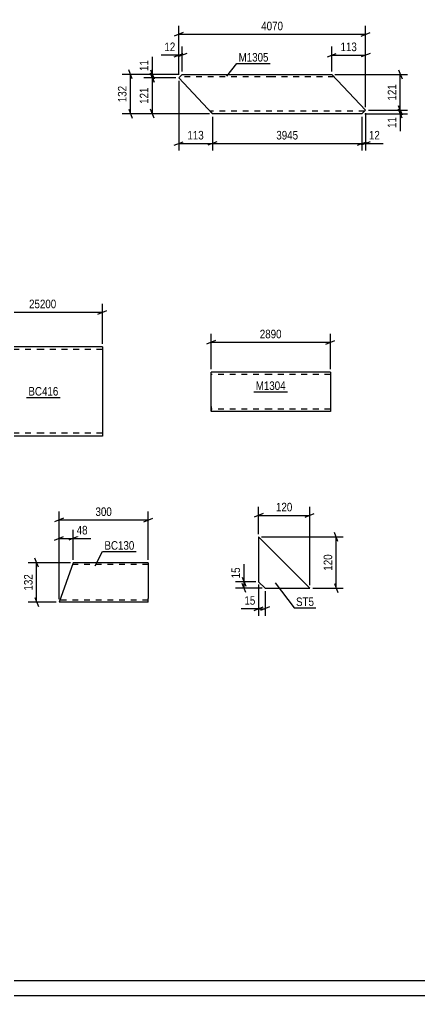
# Model space of a CAD drawing. Header units: millimetres. Extents: x 0 to 1189, y 0 to 841.
# Drawn here: x 619.8 to 754.2, y 0 to 327.6 of the extents above; entities that cross this region are included whole.
import ezdxf

# ---------------------------------------------------------------- set-up
doc = ezdxf.new("R2010")
doc.units = ezdxf.units.MM
doc.linetypes.add('DXK_LINE_DOT2', pattern=[3.9198, 1.9599, -1.9599])
doc.styles.add('Arial Narrow', font='ARIALN.TTF', dxfattribs={"height": 0.2})

# ---------------------------------------------------------------- blocks, each defined once
blk = doc.blocks.new('Unknown-761551702-1163')
at = {"color": 5, "linetype": 'Continuous'}
for p, q in [((5, 5), (1184, 5)), ((0, 0), (1189, 0))]:
    blk.add_line(p, q, dxfattribs=at)
blk = doc.blocks.new('Part-761551702-25250 - 25249')
at = {"color": 2, "linetype": 'Continuous'}
for p, q in [((637.9, 145.27), (633.1, 132.07)), ((663.1, 145.27), (637.9, 145.27)), ((663.1, 145.27), (663.1, 145.18)), ((663.1, 145.18), (663.1, 144.07)), ((663.1, 144.07), (663.1, 133.27)), ((663.1, 132.07), (633.1, 132.07)), ((663.1, 132.07), (663.1, 133.27))]:
    blk.add_line(p, q, dxfattribs=at)
at = {"color": 7, "linetype": 'DXK_LINE_DOT2'}
for p, q in [((663.1, 144.67), (637.68, 144.67)), ((663.1, 144.92), (663.1, 144.07)), ((663.1, 132.67), (633.31, 132.67)), ((663.1, 132.16), (663.1, 132.42)), ((663.1, 132.07), (663.1, 132.16))]:
    blk.add_line(p, q, dxfattribs=at)
blk = doc.blocks.new('Part-761551702-22290 - 22288')
at = {"color": 2, "linetype": 'Continuous'}
for p, q in [((673.3, 308.07), (674.5, 309.2)), ((683.14, 297.6), (673.3, 308.07)), ((674.5, 309.2), (704.65, 309.2)), ((704.75, 309.2), (724.75, 309.2)), ((736.09, 297.14), (724.75, 309.2)), ((684.65, 296), (683.14, 297.6)), ((704.65, 296), (684.65, 296)), ((734.89, 296), (704.75, 296)), ((734.89, 296), (736.09, 297.14))]:
    blk.add_line(p, q, dxfattribs=at)
at = {"color": 7, "linetype": 'DXK_LINE_DOT2'}
for p, q in [((704.65, 308.4), (673.65, 308.4)), ((725.5, 308.4), (704.75, 308.4)), ((684.53, 296.13), (683.14, 297.6)), ((704.65, 296.8), (683.89, 296.8)), ((735.74, 296.8), (704.75, 296.8))]:
    blk.add_line(p, q, dxfattribs=at)
blk = doc.blocks.new('Part-761551702-22313 - 22312')
at = {"color": 2, "linetype": 'Continuous'}
for p, q in [((704.16, 209.27), (684.16, 209.27)), ((684.16, 197.67), (684.16, 209.27)), ((724.26, 209.27), (704.26, 209.27)), ((724.26, 209.27), (724.26, 196.07)), ((684.16, 197.67), (684.16, 196.07)), ((704.16, 196.07), (684.16, 196.07)), ((724.26, 196.07), (704.26, 196.07))]:
    blk.add_line(p, q, dxfattribs=at)
at = {"color": 7, "linetype": 'DXK_LINE_DOT2'}
for p, q in [((704.16, 208.47), (684.16, 208.47)), ((724.26, 208.47), (704.26, 208.47)), ((684.16, 196.2), (684.16, 197.67)), ((684.16, 196.87), (684.16, 196.93)), ((704.16, 196.87), (684.16, 196.87)), ((724.26, 196.87), (704.26, 196.87)), ((724.26, 196.87), (724.26, 196.93))]:
    blk.add_line(p, q, dxfattribs=at)
blk = doc.blocks.new('Part-761551702-22412 - 22411')
at = {"color": 2, "linetype": 'Continuous'}
for p, q in [((627.55, 217.79), (607.55, 217.79)), ((607.55, 189.79), (607.55, 217.79)), ((647.65, 217.79), (627.65, 217.79)), ((647.65, 217.79), (647.65, 187.79)), ((607.55, 189.79), (607.55, 187.79)), ((627.55, 187.79), (607.55, 187.79)), ((647.65, 187.79), (627.65, 187.79))]:
    blk.add_line(p, q, dxfattribs=at)
at = {"color": 7, "linetype": 'DXK_LINE_DOT2'}
for p, q in [((627.55, 216.79), (607.55, 216.79)), ((647.65, 216.79), (627.65, 216.79)), ((607.55, 187.94), (607.55, 189.79)), ((607.55, 188.79), (607.55, 188.86)), ((627.55, 188.79), (607.55, 188.79)), ((647.65, 188.79), (627.65, 188.79)), ((647.65, 188.79), (647.65, 188.86))]:
    blk.add_line(p, q, dxfattribs=at)
blk = doc.blocks.new('Part-761551702-22439 - 22438')
at = {"color": 2, "linetype": 'Continuous'}
for p, q in [((700.17, 153.91), (700.17, 138.91)), ((700.17, 153.91), (717.32, 136.77)), ((700.17, 138.91), (702.32, 136.77)), ((702.32, 136.77), (717.32, 136.77))]:
    blk.add_line(p, q, dxfattribs=at)
blk = doc.blocks.new('StraightDimension-761551702-25337 - 25249')
at = {"color": 7, "linetype": 'Continuous'}
for p, q in [((631.6, 152.82), (634.6, 154.02)), ((633.1, 133.07), (633.1, 156.27)), ((639.4, 154.02), (636.4, 152.82)), ((637.9, 146.27), (637.9, 156.27)), ((633.1, 153.42), (637.9, 153.42))]:
    blk.add_line(p, q, dxfattribs=at)
at = {"color": 0}
blk.add_wipeout([(643.28, 154.17), (643.28, 158.37), (638.43, 158.37), (638.43, 154.17)], dxfattribs=at)
at = {"color": 7, "linetype": 'Continuous'}
blk.add_line((637.9, 153.42), (643.81, 153.42), dxfattribs=at)
blk.add_line((637.9, 153.42), (643.81, 153.42), dxfattribs=at)
at = {"color": 3, "style": 'Arial Narrow'}
blk.add_text('48', height=2.863, dxfattribs=at).set_placement((639.03, 154.77))
blk = doc.blocks.new('StraightDimension-761551702-25355 - 25249')
at = {"color": 7, "linetype": 'Continuous'}
for p, q in [((633.1, 133.07), (633.1, 162.47)), ((663.1, 146.27), (663.1, 162.47)), ((634.6, 160.22), (631.6, 159.02)), ((633.1, 159.62), (663.1, 159.62)), ((661.6, 159.02), (664.6, 160.22))]:
    blk.add_line(p, q, dxfattribs=at)
at = {"color": 0}
blk.add_wipeout([(651.44, 160.37), (651.44, 164.57), (644.75, 164.57), (644.75, 160.37)], dxfattribs=at)
at = {"color": 3, "style": 'Arial Narrow'}
blk.add_text('300', height=2.863, dxfattribs=at).set_placement((645.35, 160.97))
blk = doc.blocks.new('StraightDimension-761551702-25366 - 25249')
at = {"color": 7, "linetype": 'Continuous'}
for p, q in [((636.9, 145.27), (622.7, 145.27)), ((626.15, 143.77), (624.95, 146.77)), ((625.55, 132.07), (625.55, 145.27)), ((632.1, 132.07), (622.7, 132.07)), ((624.95, 133.57), (626.15, 130.57))]:
    blk.add_line(p, q, dxfattribs=at)
at = {"color": 0}
blk.add_wipeout([(624.8, 142.01), (620.6, 142.01), (620.6, 135.33), (624.8, 135.33)], dxfattribs=at)
at = {"color": 3, "style": 'Arial Narrow'}
blk.add_text('132', height=2.863, rotation=90.0002, dxfattribs=at).set_placement((624.2, 135.93))
blk = doc.blocks.new('StraightDimension-761551702-22539 - 22288')
at = {"color": 7, "linetype": 'Continuous'}
for p, q in [((673.3, 309.07), (673.3, 318.51)), ((674.5, 310.2), (674.5, 318.51)), ((671.8, 315.06), (674.8, 316.26)), ((676, 316.26), (673, 315.06)), ((673.3, 315.66), (674.5, 315.66))]:
    blk.add_line(p, q, dxfattribs=at)
at = {"color": 0}
blk.add_wipeout([(672.77, 316.41), (672.77, 320.61), (667.91, 320.61), (667.91, 316.41)], dxfattribs=at)
at = {"color": 7, "linetype": 'Continuous'}
blk.add_line((673.3, 315.66), (667.39, 315.66), dxfattribs=at)
blk.add_line((673.3, 315.66), (667.39, 315.66), dxfattribs=at)
at = {"color": 3, "style": 'Arial Narrow'}
blk.add_text('12', height=2.863, dxfattribs=at).set_placement((668.51, 317.01))
blk = doc.blocks.new('StraightDimension-761551702-22559 - 22288')
at = {"color": 7, "linetype": 'Continuous'}
for p, q in [((673.3, 309.07), (673.3, 325.51)), ((736.09, 298.14), (736.09, 325.51)), ((674.8, 323.26), (671.8, 322.06)), ((673.3, 322.66), (736.09, 322.66)), ((734.59, 322.06), (737.59, 323.26))]:
    blk.add_line(p, q, dxfattribs=at)
at = {"color": 0}
blk.add_wipeout([(708.95, 323.41), (708.95, 327.61), (700.44, 327.61), (700.44, 323.41)], dxfattribs=at)
at = {"color": 3, "style": 'Arial Narrow'}
blk.add_text('4070', height=2.863, dxfattribs=at).set_placement((701.04, 324.01))
blk = doc.blocks.new('StraightDimension-761551702-22535 - 22288')
at = {"color": 7, "linetype": 'Continuous'}
for p, q in [((724.75, 310.2), (724.75, 318.51)), ((736.09, 298.14), (736.09, 318.51)), ((723.25, 315.06), (726.25, 316.26)), ((724.75, 315.66), (736.09, 315.66)), ((737.59, 316.26), (734.59, 315.06))]:
    blk.add_line(p, q, dxfattribs=at)
at = {"color": 0}
blk.add_wipeout([(733.76, 316.41), (733.76, 320.61), (727.08, 320.61), (727.08, 316.41)], dxfattribs=at)
at = {"color": 3, "style": 'Arial Narrow'}
blk.add_text('113', height=2.863, dxfattribs=at).set_placement((727.68, 317.01))
blk = doc.blocks.new('StraightDimension-761551702-24307 - 22288')
at = {"color": 7, "linetype": 'Continuous'}
for p, q in [((673.5, 309.2), (661.6, 309.2)), ((672.3, 308.07), (661.6, 308.07)), ((663.85, 310.7), (665.05, 307.7)), ((665.05, 306.57), (663.85, 309.57)), ((664.45, 308.07), (664.45, 309.2))]:
    blk.add_line(p, q, dxfattribs=at)
at = {"color": 0}
blk.add_wipeout([(663.7, 314.58), (659.5, 314.58), (659.5, 309.73), (663.7, 309.73)], dxfattribs=at)
at = {"color": 7, "linetype": 'Continuous'}
blk.add_line((664.45, 309.2), (664.45, 315.11), dxfattribs=at)
blk.add_line((664.45, 309.2), (664.45, 315.11), dxfattribs=at)
at = {"color": 3, "style": 'Arial Narrow'}
blk.add_text('11', height=2.863, rotation=90.0002, dxfattribs=at).set_placement((663.1, 310.33))
blk = doc.blocks.new('StraightDimension-761551702-24308 - 22288')
at = {"color": 7, "linetype": 'Continuous'}
for p, q in [((672.3, 308.07), (661.6, 308.07)), ((663.85, 309.57), (665.05, 306.57)), ((664.45, 296), (664.45, 308.07)), ((683.65, 296), (661.6, 296)), ((665.05, 294.5), (663.85, 297.5))]:
    blk.add_line(p, q, dxfattribs=at)
at = {"color": 0}
blk.add_wipeout([(663.7, 305.38), (659.5, 305.38), (659.5, 298.7), (663.7, 298.7)], dxfattribs=at)
at = {"color": 3, "style": 'Arial Narrow'}
blk.add_text('121', height=2.863, rotation=90.0002, dxfattribs=at).set_placement((663.1, 299.3))
blk = doc.blocks.new('StraightDimension-761551702-24433 - 22288')
at = {"color": 7, "linetype": 'Continuous'}
for p, q in [((673.3, 307.07), (673.3, 283.6)), ((684.65, 295), (684.65, 283.6)), ((671.8, 285.4), (674.8, 286.6)), ((673.3, 286), (684.65, 286)), ((686.15, 286.6), (683.15, 285.4))]:
    blk.add_line(p, q, dxfattribs=at)
at = {"color": 0}
blk.add_wipeout([(682.31, 286.75), (682.31, 290.95), (675.63, 290.95), (675.63, 286.75)], dxfattribs=at)
at = {"color": 3, "style": 'Arial Narrow'}
blk.add_text('113', height=2.863, dxfattribs=at).set_placement((676.23, 287.35))
blk = doc.blocks.new('StraightDimension-761551702-24369 - 22288')
at = {"color": 7, "linetype": 'Continuous'}
for p, q in [((725.75, 309.2), (750.15, 309.2)), ((747.15, 310.7), (748.35, 307.7)), ((747.75, 297.14), (747.75, 309.2)), ((748.35, 295.64), (747.15, 298.64)), ((737.09, 297.14), (750.15, 297.14))]:
    blk.add_line(p, q, dxfattribs=at)
at = {"color": 0}
blk.add_wipeout([(747, 306.51), (742.8, 306.51), (742.8, 299.83), (747, 299.83)], dxfattribs=at)
at = {"color": 3, "style": 'Arial Narrow'}
blk.add_text('121', height=2.863, rotation=90.0002, dxfattribs=at).set_placement((746.4, 300.43))
blk = doc.blocks.new('StraightDimension-761551702-24370 - 22288')
at = {"color": 7, "linetype": 'Continuous'}
for p, q in [((747.15, 298.64), (748.35, 295.64)), ((735.89, 296), (750.15, 296)), ((737.09, 297.14), (750.15, 297.14)), ((748.35, 294.5), (747.15, 297.5)), ((747.75, 296), (747.75, 297.14))]:
    blk.add_line(p, q, dxfattribs=at)
at = {"color": 0}
blk.add_wipeout([(747, 295.48), (742.8, 295.48), (742.8, 290.62), (747, 290.62)], dxfattribs=at)
at = {"color": 7, "linetype": 'Continuous'}
blk.add_line((747.75, 296), (747.75, 290.1), dxfattribs=at)
blk.add_line((747.75, 296), (747.75, 290.1), dxfattribs=at)
at = {"color": 3, "style": 'Arial Narrow'}
blk.add_text('11', height=2.863, rotation=90.0002, dxfattribs=at).set_placement((746.4, 291.22))
blk = doc.blocks.new('StraightDimension-761551702-24431 - 22288')
at = {"color": 7, "linetype": 'Continuous'}
for p, q in [((734.89, 295), (734.89, 283.6)), ((736.09, 296.14), (736.09, 283.6)), ((733.39, 285.4), (736.39, 286.6)), ((737.59, 286.6), (734.59, 285.4)), ((734.89, 286), (736.09, 286))]:
    blk.add_line(p, q, dxfattribs=at)
at = {"color": 0}
blk.add_wipeout([(741.48, 286.75), (741.48, 290.95), (736.62, 290.95), (736.62, 286.75)], dxfattribs=at)
at = {"color": 7, "linetype": 'Continuous'}
blk.add_line((736.09, 286), (742, 286), dxfattribs=at)
blk.add_line((736.09, 286), (742, 286), dxfattribs=at)
at = {"color": 3, "style": 'Arial Narrow'}
blk.add_text('12', height=2.863, dxfattribs=at).set_placement((737.22, 287.35))
blk = doc.blocks.new('StraightDimension-761551702-24432 - 22288')
at = {"color": 7, "linetype": 'Continuous'}
for p, q in [((684.65, 295), (684.65, 283.6)), ((734.89, 295), (734.89, 283.6)), ((686.15, 286.6), (683.15, 285.4)), ((684.65, 286), (734.89, 286)), ((733.39, 285.4), (736.39, 286.6))]:
    blk.add_line(p, q, dxfattribs=at)
at = {"color": 0}
blk.add_wipeout([(714.02, 286.75), (714.02, 290.95), (705.51, 290.95), (705.51, 286.75)], dxfattribs=at)
at = {"color": 3, "style": 'Arial Narrow'}
blk.add_text('3945', height=2.863, dxfattribs=at).set_placement((706.11, 287.35))
blk = doc.blocks.new('StraightDimension-761551702-24474 - 22288')
at = {"color": 7, "linetype": 'Continuous'}
for p, q in [((673.5, 309.2), (654.26, 309.2)), ((657.71, 307.7), (656.51, 310.7)), ((657.11, 296), (657.11, 309.2)), ((683.65, 296), (654.26, 296)), ((656.51, 297.5), (657.71, 294.5))]:
    blk.add_line(p, q, dxfattribs=at)
at = {"color": 0}
blk.add_wipeout([(656.36, 305.95), (652.16, 305.95), (652.16, 299.26), (656.36, 299.26)], dxfattribs=at)
at = {"color": 3, "style": 'Arial Narrow'}
blk.add_text('132', height=2.863, rotation=90.0002, dxfattribs=at).set_placement((655.76, 299.86))
blk = doc.blocks.new('StraightDimension-761551702-22593 - 22312')
at = {"color": 7, "linetype": 'Continuous'}
for p, q in [((685.66, 219.87), (682.66, 218.67)), ((684.16, 210.27), (684.16, 222.12)), ((722.76, 218.67), (725.76, 219.87)), ((724.26, 210.27), (724.26, 222.12)), ((684.16, 219.27), (724.26, 219.27))]:
    blk.add_line(p, q, dxfattribs=at)
at = {"color": 0}
blk.add_wipeout([(708.47, 220.02), (708.47, 224.22), (699.96, 224.22), (699.96, 220.02)], dxfattribs=at)
at = {"color": 3, "style": 'Arial Narrow'}
blk.add_text('2890', height=2.863, dxfattribs=at).set_placement((700.56, 220.62))
blk = doc.blocks.new('StraightDimension-761551702-22723 - 22411')
at = {"color": 7, "linetype": 'Continuous'}
for p, q in [((609.05, 229.96), (606.05, 228.76)), ((607.55, 218.79), (607.55, 232.21)), ((607.55, 229.36), (647.65, 229.36)), ((646.15, 228.76), (649.15, 229.96)), ((647.65, 218.79), (647.65, 232.21))]:
    blk.add_line(p, q, dxfattribs=at)
at = {"color": 0}
blk.add_wipeout([(632.77, 230.11), (632.77, 234.31), (622.43, 234.31), (622.43, 230.11)], dxfattribs=at)
at = {"color": 3, "style": 'Arial Narrow'}
blk.add_text('25200', height=2.863, dxfattribs=at).set_placement((623.03, 230.71))
blk = doc.blocks.new('StraightDimension-761551702-22815 - 22438')
at = {"color": 7, "linetype": 'Continuous'}
for p, q in [((726.82, 152.41), (725.62, 155.41)), ((701.17, 153.91), (728.62, 153.91)), ((726.22, 136.77), (726.22, 153.91)), ((725.62, 138.27), (726.82, 135.27)), ((718.32, 136.77), (728.62, 136.77))]:
    blk.add_line(p, q, dxfattribs=at)
at = {"color": 0}
blk.add_wipeout([(725.47, 148.68), (721.27, 148.68), (721.27, 142), (725.47, 142)], dxfattribs=at)
at = {"color": 3, "style": 'Arial Narrow'}
blk.add_text('120', height=2.863, rotation=90.0002, dxfattribs=at).set_placement((724.87, 142.6))
blk = doc.blocks.new('StraightDimension-761551702-22807 - 22438')
at = {"color": 7, "linetype": 'Continuous'}
for p, q in [((700.17, 154.91), (700.17, 164.01)), ((717.32, 137.77), (717.32, 164.01)), ((701.67, 161.76), (698.67, 160.56)), ((700.17, 161.16), (717.32, 161.16)), ((715.82, 160.56), (718.82, 161.76))]:
    blk.add_line(p, q, dxfattribs=at)
at = {"color": 0}
blk.add_wipeout([(712.09, 161.91), (712.09, 166.11), (705.4, 166.11), (705.4, 161.91)], dxfattribs=at)
at = {"color": 3, "style": 'Arial Narrow'}
blk.add_text('120', height=2.863, dxfattribs=at).set_placement((706, 162.51))
blk = doc.blocks.new('StraightDimension-761551702-22811 - 22438')
at = {"color": 7, "linetype": 'Continuous'}
for p, q in [((699.17, 138.91), (692.4, 138.91)), ((694.65, 140.41), (695.85, 137.41)), ((695.85, 135.27), (694.65, 138.27)), ((695.25, 136.77), (695.25, 138.91)), ((701.32, 136.77), (692.4, 136.77))]:
    blk.add_line(p, q, dxfattribs=at)
at = {"color": 0}
blk.add_wipeout([(694.5, 144.3), (690.3, 144.3), (690.3, 139.44), (694.5, 139.44)], dxfattribs=at)
at = {"color": 7, "linetype": 'Continuous'}
blk.add_line((695.25, 138.91), (695.25, 144.82), dxfattribs=at)
blk.add_line((695.25, 138.91), (695.25, 144.82), dxfattribs=at)
at = {"color": 3, "style": 'Arial Narrow'}
blk.add_text('15', height=2.863, rotation=90.0002, dxfattribs=at).set_placement((693.9, 140.04))
blk = doc.blocks.new('StraightDimension-761551702-22803 - 22438')
at = {"color": 7, "linetype": 'Continuous'}
for p, q in [((700.17, 137.91), (700.17, 127.42)), ((702.32, 135.77), (702.32, 127.42)), ((698.67, 129.22), (701.67, 130.42)), ((700.17, 129.82), (702.32, 129.82)), ((703.82, 130.42), (700.82, 129.22))]:
    blk.add_line(p, q, dxfattribs=at)
at = {"color": 0}
blk.add_wipeout([(699.65, 130.57), (699.65, 134.77), (694.79, 134.77), (694.79, 130.57)], dxfattribs=at)
at = {"color": 7, "linetype": 'Continuous'}
blk.add_line((700.17, 129.82), (694.27, 129.82), dxfattribs=at)
blk.add_line((700.17, 129.82), (694.27, 129.82), dxfattribs=at)
at = {"color": 3, "style": 'Arial Narrow'}
blk.add_text('15', height=2.863, dxfattribs=at).set_placement((695.39, 131.17))
blk = doc.blocks.new('Mark-761551702-25391 - 25249')
at = {"color": 0}
blk.add_wipeout([(658.41, 149.64), (658.41, 152.64), (648.36, 152.64), (648.36, 149.64)], dxfattribs=at)
blk.add_wipeout([(658.41, 149.64), (658.41, 152.64), (648.36, 152.64), (648.36, 149.64)], dxfattribs=at)
at = {"color": 30, "linetype": 'Continuous'}
for p, q in [((645.29, 144.2), (647.76, 149.04)), ((647.76, 149.04), (659.01, 149.04))]:
    blk.add_line(p, q, dxfattribs=at)
at = {"color": 3, "style": 'Arial Narrow'}
blk.add_text('BC130', height=2.863, dxfattribs=at).set_placement((648.36, 149.64))
blk = doc.blocks.new('Mark-761551702-22912 - 22288')
at = {"color": 0}
blk.add_wipeout([(703.48, 313.5), (703.48, 316.5), (693.43, 316.5), (693.43, 313.5)], dxfattribs=at)
blk.add_wipeout([(703.48, 313.5), (703.48, 316.5), (693.43, 316.5), (693.43, 313.5)], dxfattribs=at)
at = {"color": 30, "linetype": 'Continuous'}
for p, q in [((689.53, 308.63), (692.83, 312.9)), ((692.83, 312.9), (704.08, 312.9))]:
    blk.add_line(p, q, dxfattribs=at)
at = {"color": 3, "style": 'Arial Narrow'}
blk.add_text('M1305', height=2.863, dxfattribs=at).set_placement((693.43, 313.5))
blk = doc.blocks.new('Mark-761551702-22918 - 22312')
at = {"color": 0}
blk.add_wipeout([(709.24, 203.27), (709.24, 206.27), (699.19, 206.27), (699.19, 203.27)], dxfattribs=at)
blk.add_wipeout([(709.24, 203.27), (709.24, 206.27), (699.19, 206.27), (699.19, 203.27)], dxfattribs=at)
at = {"color": 30, "linetype": 'Continuous'}
blk.add_line((698.59, 202.67), (709.84, 202.67), dxfattribs=at)
at = {"color": 3, "style": 'Arial Narrow'}
blk.add_text('M1304', height=2.863, dxfattribs=at).set_placement((699.19, 203.27))
blk = doc.blocks.new('Mark-761551702-22940 - 22411')
at = {"color": 0}
blk.add_wipeout([(632.87, 201.38), (632.87, 204.38), (622.82, 204.38), (622.82, 201.38)], dxfattribs=at)
blk.add_wipeout([(632.87, 201.38), (632.87, 204.38), (622.82, 204.38), (622.82, 201.38)], dxfattribs=at)
at = {"color": 30, "linetype": 'Continuous'}
blk.add_line((622.22, 200.78), (633.47, 200.78), dxfattribs=at)
at = {"color": 3, "style": 'Arial Narrow'}
blk.add_text('BC416', height=2.863, dxfattribs=at).set_placement((622.82, 201.38))
blk = doc.blocks.new('Mark-761551702-22951 - 22438')
at = {"color": 0}
blk.add_wipeout([(718.76, 130.74), (718.76, 133.74), (712.73, 133.74), (712.73, 130.74)], dxfattribs=at)
blk.add_wipeout([(718.76, 130.74), (718.76, 133.74), (712.73, 133.74), (712.73, 130.74)], dxfattribs=at)
at = {"color": 30, "linetype": 'Continuous'}
for p, q in [((705.74, 138.49), (712.13, 130.14)), ((712.13, 130.14), (719.36, 130.14))]:
    blk.add_line(p, q, dxfattribs=at)
at = {"color": 3, "style": 'Arial Narrow'}
blk.add_text('ST5', height=2.863, dxfattribs=at).set_placement((712.73, 130.74))

msp = doc.modelspace()

# ---------------------------------------------------------------- block references
for name in ['Unknown-761551702-1163', 'Part-761551702-22290 - 22288', 'Part-761551702-22412 - 22411', 'Part-761551702-22313 - 22312', 'Part-761551702-22439 - 22438', 'Part-761551702-25250 - 25249']:
    msp.add_blockref(name, (0, 0))

# ---------------------------------------------------------------- next in the draw order: block references
for name in ['StraightDimension-761551702-22539 - 22288', 'StraightDimension-761551702-22723 - 22411', 'StraightDimension-761551702-22593 - 22312', 'Mark-761551702-22940 - 22411', 'Mark-761551702-22918 - 22312', 'StraightDimension-761551702-25337 - 25249', 'StraightDimension-761551702-22815 - 22438']:
    msp.add_blockref(name, (0, 0))

# ---------------------------------------------------------------- next in the draw order: block references
for name in ['StraightDimension-761551702-22559 - 22288', 'StraightDimension-761551702-25355 - 25249', 'StraightDimension-761551702-22807 - 22438']:
    msp.add_blockref(name, (0, 0))

# ---------------------------------------------------------------- next in the draw order: block references
for name in ['StraightDimension-761551702-22535 - 22288', 'StraightDimension-761551702-24307 - 22288', 'Mark-761551702-22912 - 22288', 'Mark-761551702-25391 - 25249', 'StraightDimension-761551702-25366 - 25249', 'StraightDimension-761551702-22811 - 22438', 'Mark-761551702-22951 - 22438']:
    msp.add_blockref(name, (0, 0))

# ---------------------------------------------------------------- next in the draw order: block references
for name in ['StraightDimension-761551702-24308 - 22288', 'StraightDimension-761551702-24369 - 22288', 'StraightDimension-761551702-22803 - 22438']:
    msp.add_blockref(name, (0, 0))

# ---------------------------------------------------------------- next in the draw order: block references
for name in ['StraightDimension-761551702-24433 - 22288', 'StraightDimension-761551702-24370 - 22288']:
    msp.add_blockref(name, (0, 0))

# ---------------------------------------------------------------- next in the draw order: block references
msp.add_blockref('StraightDimension-761551702-24431 - 22288', (0, 0))

# ---------------------------------------------------------------- next in the draw order: block references
msp.add_blockref('StraightDimension-761551702-24432 - 22288', (0, 0))

# ---------------------------------------------------------------- next in the draw order: block references
msp.add_blockref('StraightDimension-761551702-24474 - 22288', (0, 0))

doc.saveas('drawing.dxf')
